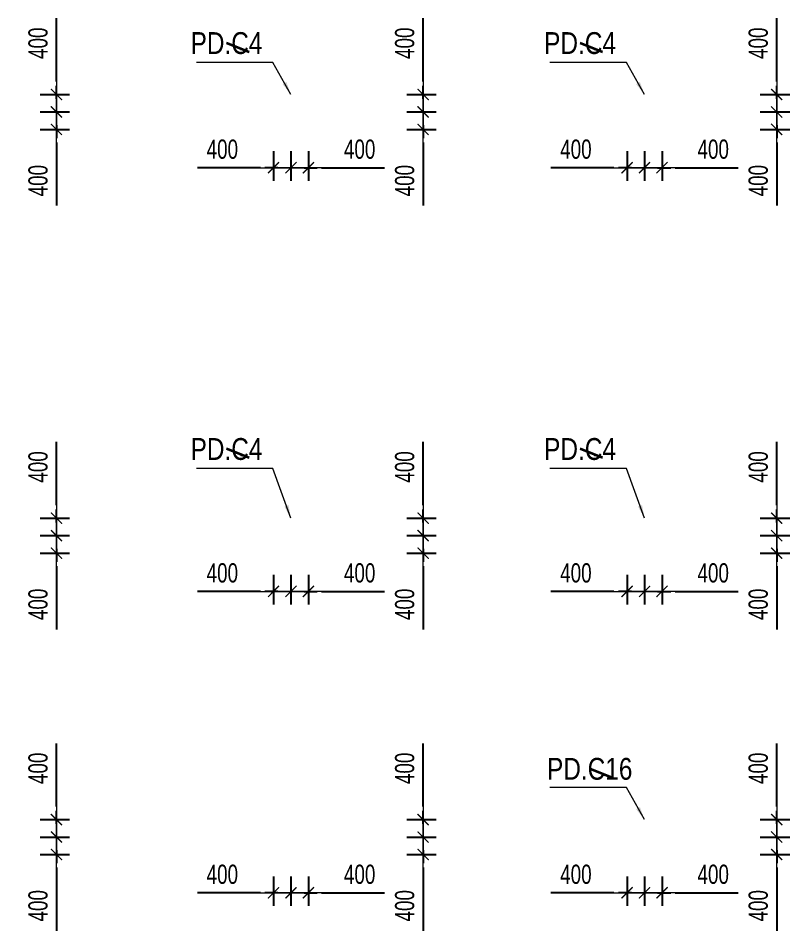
# Model space of a CAD drawing. Header units: millimetres. Extents: x -259680 to 286077, y -1281 to 94455.
# Drawn here: x 116351 to 134027, y 62555 to 83445 of the extents above; entities that cross this region are included whole.
import ezdxf
from ezdxf.enums import TextEntityAlignment as Align

# ---------------------------------------------------------------- set-up
doc = ezdxf.new("R2010")
doc.units = ezdxf.units.MM
doc.layers.get('Defpoints').update_dxf_attribs({"color": 151, "lineweight": 9})
for name, color, linetype, lineweight in [('$0$C1', 20, 'Continuous', 35), ('$1$NDC_S_ANNO', 7, 'Continuous', 20), ('$1$NDC_S_DIM', 1, 'Continuous', 15), ('NDC_S_DIM', 1, 'Continuous', 15)]:
    doc.layers.add(name, color=color, linetype=linetype, lineweight=lineweight)
doc.styles.add('$1$NDC_DIM', font='', dxfattribs={"width": 0.75})
doc.styles.add('$2$ARIAL', font='arial.ttf', dxfattribs={"width": 0.8})
doc.styles.add('NDC_DIM', font='', dxfattribs={"width": 0.75})
doc.styles.get('$1$NDC_DIM').set_extended_font_data('Dotum')
doc.styles.get('NDC_DIM').set_extended_font_data('Dotum')
doc.dimstyles.new('$0$NDC_dim_150', dxfattribs={"dimscale": 150, "dimtxt": 2.2, "dimasz": 1.5, "dimexe": 1.5, "dimexo": 2.5, "dimgap": 1, "dimtad": 1, "dimdec": 0, "dimzin": 0, "dimdsep": 46, "dimtxsty": '$1$NDC_DIM', "dimblk": '$1$DIMMARK', "dimcen": 0.09, "dimdle": 1.2, "dimclrd": 1, "dimclre": 1, "dimclrt": 3, "dimadec": 0, "dimazin": 0, "dimtfac": 1, "dimtdec": 0, "dimtix": 1, "dimtofl": 0, "dimtmove": 0, "dimatfit": 3, "dimfxl": 6, "dimfxlon": 1, "dimtolj": 1, "dimtzin": 0, "dimarcsym": 0})
doc.dimstyles.new('$1$NDC_dim_iso', dxfattribs={"dimtxt": 2.2, "dimasz": 1, "dimexe": 1.5, "dimexo": 2.5, "dimgap": 1, "dimtad": 1, "dimdec": 0, "dimzin": 0, "dimdsep": 46, "dimtxsty": '$1$NDC_DIM', "dimblk": '$1$DIMMARK', "dimcen": 0.09, "dimdle": 1.2, "dimclrd": 1, "dimclre": 1, "dimclrt": 3, "dimadec": 0, "dimazin": 0, "dimtfac": 1, "dimtdec": 0, "dimtix": 1, "dimtofl": 0, "dimtmove": 0, "dimatfit": 3, "dimfxl": 6, "dimfxlon": 1, "dimtolj": 1, "dimtzin": 0, "dimarcsym": 0})
doc.dimstyles.new('NDC_dim_200', dxfattribs={"dimscale": 200, "dimtxt": 2.2, "dimasz": 1.5, "dimexe": 1.5, "dimexo": 2.5, "dimgap": 1, "dimtad": 1, "dimdec": 0, "dimzin": 0, "dimdsep": 46, "dimtxsty": 'NDC_DIM', "dimblk": 'DIMMARK', "dimcen": 0.09, "dimdle": 1.2, "dimclrd": 1, "dimclre": 1, "dimclrt": 3, "dimadec": 0, "dimazin": 0, "dimtfac": 1, "dimtdec": 0, "dimtix": 1, "dimtofl": 0, "dimtmove": 0, "dimatfit": 3, "dimfxl": 6, "dimfxlon": 1, "dimtolj": 1, "dimtzin": 0, "dimarcsym": 0})

# ---------------------------------------------------------------- blocks, each defined once
blk = doc.blocks.new('$1$DIMMARK')
at = {"layer": '$1$NDC_S_DIM', "color": 1}
blk.add_line((-1.5, 0), (1, 0), dxfattribs=at)
at = {"layer": '$1$NDC_S_DIM', "color": 2, "const_width": 0.1}
blk.add_lwpolyline([(-0.424, -0.424), (0.424, 0.424)], dxfattribs=at)
blk = doc.blocks.new('DIMMARK')
at = {"layer": 'NDC_S_DIM', "color": 1}
blk.add_line((-1.5, 0), (1, 0), dxfattribs=at)
at = {"layer": 'NDC_S_DIM', "color": 2, "const_width": 0.1}
blk.add_lwpolyline([(-0.424, -0.424), (0.424, 0.424)], dxfattribs=at)
blk = doc.blocks.new('*D684')
at = {"layer": 'Defpoints', "color": 0, "ltscale": 100, "transparency": 16777216}
for p in [(130700, 80900), (131100, 80900), (131100, 80024)]:
    blk.add_point(p, dxfattribs=at)
at = {"layer": 'NDC_S_DIM', "color": 1, "lineweight": -2, "ltscale": 100, "transparency": 16777216}
for p, q in [((130700, 80400), (130700, 79724)), ((131100, 80400), (131100, 79724)), ((130400, 80024), (130100, 80024)), ((131400, 80024), (132845, 80024))]:
    blk.add_line(p, q, dxfattribs=at)
at = {"layer": 'NDC_S_DIM', "color": 1, "lineweight": -2, "ltscale": 100, "transparency": 16777216, "xscale": 300, "yscale": 300, "zscale": 300}
blk.add_blockref('DIMMARK', (130700, 80024), dxfattribs=at)
at = {"layer": 'NDC_S_DIM', "color": 1, "lineweight": -2, "ltscale": 100, "transparency": 16777216, "xscale": 300, "yscale": 300, "zscale": 300, "rotation": 180}
blk.add_blockref('DIMMARK', (131100, 80024), dxfattribs=at)
at = {"layer": 'NDC_S_DIM', "color": 3, "ltscale": 100, "transparency": 16777216, "insert": (132273, 80445), "char_height": 440, "attachment_point": 5, "style": 'NDC_DIM'}
blk.add_mtext('\\A1;400', dxfattribs=at)
blk = doc.blocks.new('*D685')
at = {"layer": 'Defpoints', "color": 0, "ltscale": 100, "transparency": 16777216}
for p in [(130300, 80900), (130700, 80900), (130700, 80024)]:
    blk.add_point(p, dxfattribs=at)
at = {"layer": 'NDC_S_DIM', "color": 1, "lineweight": -2, "ltscale": 100, "transparency": 16777216}
for p, q in [((130300, 80400), (130300, 79724)), ((130700, 80400), (130700, 79724)), ((130000, 80024), (128555, 80024)), ((131000, 80024), (131300, 80024))]:
    blk.add_line(p, q, dxfattribs=at)
at = {"layer": 'NDC_S_DIM', "color": 1, "lineweight": -2, "ltscale": 100, "transparency": 16777216, "xscale": 300, "yscale": 300, "zscale": 300}
blk.add_blockref('DIMMARK', (130300, 80024), dxfattribs=at)
at = {"layer": 'NDC_S_DIM', "color": 1, "lineweight": -2, "ltscale": 100, "transparency": 16777216, "xscale": 300, "yscale": 300, "zscale": 300, "rotation": 180}
blk.add_blockref('DIMMARK', (130700, 80024), dxfattribs=at)
at = {"layer": 'NDC_S_DIM', "color": 3, "ltscale": 100, "transparency": 16777216, "insert": (129127, 80445), "char_height": 440, "attachment_point": 5, "style": 'NDC_DIM'}
blk.add_mtext('\\A1;400', dxfattribs=at)
blk = doc.blocks.new('*D686')
at = {"layer": 'Defpoints', "color": 0, "ltscale": 100, "transparency": 16777216}
for p in [(132851, 81700), (133727, 81700), (132851, 81300)]:
    blk.add_point(p, dxfattribs=at)
at = {"layer": 'NDC_S_DIM', "color": 1, "lineweight": -2, "ltscale": 100, "transparency": 16777216}
for p, q in [((133727, 82000), (133727, 83445)), ((133351, 81700), (134027, 81700)), ((133351, 81300), (134027, 81300)), ((133727, 81000), (133727, 80700))]:
    blk.add_line(p, q, dxfattribs=at)
at = {"layer": 'NDC_S_DIM', "color": 1, "lineweight": -2, "ltscale": 100, "transparency": 16777216, "xscale": 300, "yscale": 300, "zscale": 300}
for p, rotation in [((133727, 81700), 270), ((133727, 81300), 90)]:
    blk.add_blockref('DIMMARK', p, dxfattribs=dict(at, rotation=rotation))
at = {"layer": 'NDC_S_DIM', "color": 3, "ltscale": 100, "transparency": 16777216, "insert": (133306, 82873), "char_height": 440, "attachment_point": 5, "rotation": 90, "style": 'NDC_DIM'}
blk.add_mtext('\\A1;400', dxfattribs=at)
blk = doc.blocks.new('*D687')
at = {"layer": 'Defpoints', "color": 0, "ltscale": 100, "transparency": 16777216}
for p in [(132851, 81300), (133727, 81300), (132851, 80900)]:
    blk.add_point(p, dxfattribs=at)
at = {"layer": 'NDC_S_DIM', "color": 1, "lineweight": -2, "ltscale": 100, "transparency": 16777216}
for p, q in [((133727, 81600), (133727, 81900)), ((133351, 81300), (134027, 81300)), ((133351, 80900), (134027, 80900)), ((133727, 80600), (133727, 79155))]:
    blk.add_line(p, q, dxfattribs=at)
at = {"layer": 'NDC_S_DIM', "color": 1, "lineweight": -2, "ltscale": 100, "transparency": 16777216, "xscale": 300, "yscale": 300, "zscale": 300}
for p, rotation in [((133727, 81300), 270), ((133727, 80900), 90)]:
    blk.add_blockref('DIMMARK', p, dxfattribs=dict(at, rotation=rotation))
at = {"layer": 'NDC_S_DIM', "color": 3, "ltscale": 100, "transparency": 16777216, "insert": (133306, 79727), "char_height": 440, "attachment_point": 5, "rotation": 90, "style": 'NDC_DIM'}
blk.add_mtext('\\A1;400', dxfattribs=at)
blk = doc.blocks.new('*D688')
at = {"layer": 'Defpoints', "color": 0, "ltscale": 100, "transparency": 16777216}
for p in [(122600, 80900), (123000, 80900), (123000, 80024)]:
    blk.add_point(p, dxfattribs=at)
at = {"layer": 'NDC_S_DIM', "color": 1, "lineweight": -2, "ltscale": 100, "transparency": 16777216}
for p, q in [((122600, 80400), (122600, 79724)), ((123000, 80400), (123000, 79724)), ((122300, 80024), (122000, 80024)), ((123300, 80024), (124745, 80024))]:
    blk.add_line(p, q, dxfattribs=at)
at = {"layer": 'NDC_S_DIM', "color": 1, "lineweight": -2, "ltscale": 100, "transparency": 16777216, "xscale": 300, "yscale": 300, "zscale": 300}
blk.add_blockref('DIMMARK', (122600, 80024), dxfattribs=at)
at = {"layer": 'NDC_S_DIM', "color": 1, "lineweight": -2, "ltscale": 100, "transparency": 16777216, "xscale": 300, "yscale": 300, "zscale": 300, "rotation": 180}
blk.add_blockref('DIMMARK', (123000, 80024), dxfattribs=at)
at = {"layer": 'NDC_S_DIM', "color": 3, "ltscale": 100, "transparency": 16777216, "insert": (124173, 80445), "char_height": 440, "attachment_point": 5, "style": 'NDC_DIM'}
blk.add_mtext('\\A1;400', dxfattribs=at)
blk = doc.blocks.new('*D689')
at = {"layer": 'Defpoints', "color": 0, "ltscale": 100, "transparency": 16777216}
for p in [(122200, 80900), (122600, 80900), (122600, 80024)]:
    blk.add_point(p, dxfattribs=at)
at = {"layer": 'NDC_S_DIM', "color": 1, "lineweight": -2, "ltscale": 100, "transparency": 16777216}
for p, q in [((122200, 80400), (122200, 79724)), ((122600, 80400), (122600, 79724)), ((121900, 80024), (120455, 80024)), ((122900, 80024), (123200, 80024))]:
    blk.add_line(p, q, dxfattribs=at)
at = {"layer": 'NDC_S_DIM', "color": 1, "lineweight": -2, "ltscale": 100, "transparency": 16777216, "xscale": 300, "yscale": 300, "zscale": 300}
blk.add_blockref('DIMMARK', (122200, 80024), dxfattribs=at)
at = {"layer": 'NDC_S_DIM', "color": 1, "lineweight": -2, "ltscale": 100, "transparency": 16777216, "xscale": 300, "yscale": 300, "zscale": 300, "rotation": 180}
blk.add_blockref('DIMMARK', (122600, 80024), dxfattribs=at)
at = {"layer": 'NDC_S_DIM', "color": 3, "ltscale": 100, "transparency": 16777216, "insert": (121027, 80445), "char_height": 440, "attachment_point": 5, "style": 'NDC_DIM'}
blk.add_mtext('\\A1;400', dxfattribs=at)
blk = doc.blocks.new('*D690')
at = {"layer": 'Defpoints', "color": 0, "ltscale": 100, "transparency": 16777216}
for p in [(124751, 81700), (125627, 81700), (124751, 81300)]:
    blk.add_point(p, dxfattribs=at)
at = {"layer": 'NDC_S_DIM', "color": 1, "lineweight": -2, "ltscale": 100, "transparency": 16777216}
for p, q in [((125627, 82000), (125627, 83445)), ((125251, 81700), (125927, 81700)), ((125251, 81300), (125927, 81300)), ((125627, 81000), (125627, 80700))]:
    blk.add_line(p, q, dxfattribs=at)
at = {"layer": 'NDC_S_DIM', "color": 1, "lineweight": -2, "ltscale": 100, "transparency": 16777216, "xscale": 300, "yscale": 300, "zscale": 300}
for p, rotation in [((125627, 81700), 270), ((125627, 81300), 90)]:
    blk.add_blockref('DIMMARK', p, dxfattribs=dict(at, rotation=rotation))
at = {"layer": 'NDC_S_DIM', "color": 3, "ltscale": 100, "transparency": 16777216, "insert": (125206, 82873), "char_height": 440, "attachment_point": 5, "rotation": 90, "style": 'NDC_DIM'}
blk.add_mtext('\\A1;400', dxfattribs=at)
blk = doc.blocks.new('*D691')
at = {"layer": 'Defpoints', "color": 0, "ltscale": 100, "transparency": 16777216}
for p in [(124751, 81300), (125627, 81300), (124751, 80900)]:
    blk.add_point(p, dxfattribs=at)
at = {"layer": 'NDC_S_DIM', "color": 1, "lineweight": -2, "ltscale": 100, "transparency": 16777216}
for p, q in [((125627, 81600), (125627, 81900)), ((125251, 81300), (125927, 81300)), ((125251, 80900), (125927, 80900)), ((125627, 80600), (125627, 79155))]:
    blk.add_line(p, q, dxfattribs=at)
at = {"layer": 'NDC_S_DIM', "color": 1, "lineweight": -2, "ltscale": 100, "transparency": 16777216, "xscale": 300, "yscale": 300, "zscale": 300}
for p, rotation in [((125627, 81300), 270), ((125627, 80900), 90)]:
    blk.add_blockref('DIMMARK', p, dxfattribs=dict(at, rotation=rotation))
at = {"layer": 'NDC_S_DIM', "color": 3, "ltscale": 100, "transparency": 16777216, "insert": (125206, 79727), "char_height": 440, "attachment_point": 5, "rotation": 90, "style": 'NDC_DIM'}
blk.add_mtext('\\A1;400', dxfattribs=at)
blk = doc.blocks.new('*D694')
at = {"layer": 'Defpoints', "color": 0, "ltscale": 100, "transparency": 16777216}
for p in [(116351, 81700), (117227, 81700), (116351, 81300)]:
    blk.add_point(p, dxfattribs=at)
at = {"layer": 'NDC_S_DIM', "color": 1, "lineweight": -2, "ltscale": 100, "transparency": 16777216}
for p, q in [((117227, 82000), (117227, 83445)), ((116851, 81700), (117527, 81700)), ((116851, 81300), (117527, 81300)), ((117227, 81000), (117227, 80700))]:
    blk.add_line(p, q, dxfattribs=at)
at = {"layer": 'NDC_S_DIM', "color": 1, "lineweight": -2, "ltscale": 100, "transparency": 16777216, "xscale": 300, "yscale": 300, "zscale": 300}
for p, rotation in [((117227, 81700), 270), ((117227, 81300), 90)]:
    blk.add_blockref('DIMMARK', p, dxfattribs=dict(at, rotation=rotation))
at = {"layer": 'NDC_S_DIM', "color": 3, "ltscale": 100, "transparency": 16777216, "insert": (116806, 82873), "char_height": 440, "attachment_point": 5, "rotation": 90, "style": 'NDC_DIM'}
blk.add_mtext('\\A1;400', dxfattribs=at)
blk = doc.blocks.new('*D695')
at = {"layer": 'Defpoints', "color": 0, "ltscale": 100, "transparency": 16777216}
for p in [(116351, 81300), (117227, 81300), (116351, 80900)]:
    blk.add_point(p, dxfattribs=at)
at = {"layer": 'NDC_S_DIM', "color": 1, "lineweight": -2, "ltscale": 100, "transparency": 16777216}
for p, q in [((117227, 81600), (117227, 81900)), ((116851, 81300), (117527, 81300)), ((116851, 80900), (117527, 80900)), ((117227, 80600), (117227, 79155))]:
    blk.add_line(p, q, dxfattribs=at)
at = {"layer": 'NDC_S_DIM', "color": 1, "lineweight": -2, "ltscale": 100, "transparency": 16777216, "xscale": 300, "yscale": 300, "zscale": 300}
for p, rotation in [((117227, 81300), 270), ((117227, 80900), 90)]:
    blk.add_blockref('DIMMARK', p, dxfattribs=dict(at, rotation=rotation))
at = {"layer": 'NDC_S_DIM', "color": 3, "ltscale": 100, "transparency": 16777216, "insert": (116806, 79727), "char_height": 440, "attachment_point": 5, "rotation": 90, "style": 'NDC_DIM'}
blk.add_mtext('\\A1;400', dxfattribs=at)
blk = doc.blocks.new('*D710')
at = {"layer": 'Defpoints', "color": 0, "ltscale": 100, "transparency": 16777216}
for p in [(116351, 72000), (117227, 72000), (116351, 71600)]:
    blk.add_point(p, dxfattribs=at)
at = {"layer": 'NDC_S_DIM', "color": 1, "lineweight": -2, "ltscale": 100, "transparency": 16777216}
for p, q in [((117227, 72300), (117227, 73745)), ((116851, 72000), (117527, 72000)), ((116851, 71600), (117527, 71600)), ((117227, 71300), (117227, 71000))]:
    blk.add_line(p, q, dxfattribs=at)
at = {"layer": 'NDC_S_DIM', "color": 1, "lineweight": -2, "ltscale": 100, "transparency": 16777216, "xscale": 300, "yscale": 300, "zscale": 300}
for p, rotation in [((117227, 72000), 270), ((117227, 71600), 90)]:
    blk.add_blockref('DIMMARK', p, dxfattribs=dict(at, rotation=rotation))
at = {"layer": 'NDC_S_DIM', "color": 3, "ltscale": 100, "transparency": 16777216, "insert": (116806, 73173), "char_height": 440, "attachment_point": 5, "rotation": 90, "style": 'NDC_DIM'}
blk.add_mtext('\\A1;400', dxfattribs=at)
blk = doc.blocks.new('*D711')
at = {"layer": 'Defpoints', "color": 0, "ltscale": 100, "transparency": 16777216}
for p in [(116351, 71600), (117227, 71600), (116351, 71200)]:
    blk.add_point(p, dxfattribs=at)
at = {"layer": 'NDC_S_DIM', "color": 1, "lineweight": -2, "ltscale": 100, "transparency": 16777216}
for p, q in [((117227, 71900), (117227, 72200)), ((116851, 71600), (117527, 71600)), ((116851, 71200), (117527, 71200)), ((117227, 70900), (117227, 69455))]:
    blk.add_line(p, q, dxfattribs=at)
at = {"layer": 'NDC_S_DIM', "color": 1, "lineweight": -2, "ltscale": 100, "transparency": 16777216, "xscale": 300, "yscale": 300, "zscale": 300}
for p, rotation in [((117227, 71600), 270), ((117227, 71200), 90)]:
    blk.add_blockref('DIMMARK', p, dxfattribs=dict(at, rotation=rotation))
at = {"layer": 'NDC_S_DIM', "color": 3, "ltscale": 100, "transparency": 16777216, "insert": (116806, 70027), "char_height": 440, "attachment_point": 5, "rotation": 90, "style": 'NDC_DIM'}
blk.add_mtext('\\A1;400', dxfattribs=at)
blk = doc.blocks.new('*D712')
at = {"layer": 'Defpoints', "color": 0, "ltscale": 100, "transparency": 16777216}
for p in [(122600, 71200), (123000, 71200), (123000, 70324)]:
    blk.add_point(p, dxfattribs=at)
at = {"layer": 'NDC_S_DIM', "color": 1, "lineweight": -2, "ltscale": 100, "transparency": 16777216}
for p, q in [((122600, 70700), (122600, 70024)), ((123000, 70700), (123000, 70024)), ((122300, 70324), (122000, 70324)), ((123300, 70324), (124745, 70324))]:
    blk.add_line(p, q, dxfattribs=at)
at = {"layer": 'NDC_S_DIM', "color": 1, "lineweight": -2, "ltscale": 100, "transparency": 16777216, "xscale": 300, "yscale": 300, "zscale": 300}
blk.add_blockref('DIMMARK', (122600, 70324), dxfattribs=at)
at = {"layer": 'NDC_S_DIM', "color": 1, "lineweight": -2, "ltscale": 100, "transparency": 16777216, "xscale": 300, "yscale": 300, "zscale": 300, "rotation": 180}
blk.add_blockref('DIMMARK', (123000, 70324), dxfattribs=at)
at = {"layer": 'NDC_S_DIM', "color": 3, "ltscale": 100, "transparency": 16777216, "insert": (124173, 70745), "char_height": 440, "attachment_point": 5, "style": 'NDC_DIM'}
blk.add_mtext('\\A1;400', dxfattribs=at)
blk = doc.blocks.new('*D713')
at = {"layer": 'Defpoints', "color": 0, "ltscale": 100, "transparency": 16777216}
for p in [(122200, 71200), (122600, 71200), (122600, 70324)]:
    blk.add_point(p, dxfattribs=at)
at = {"layer": 'NDC_S_DIM', "color": 1, "lineweight": -2, "ltscale": 100, "transparency": 16777216}
for p, q in [((122200, 70700), (122200, 70024)), ((122600, 70700), (122600, 70024)), ((121900, 70324), (120455, 70324)), ((122900, 70324), (123200, 70324))]:
    blk.add_line(p, q, dxfattribs=at)
at = {"layer": 'NDC_S_DIM', "color": 1, "lineweight": -2, "ltscale": 100, "transparency": 16777216, "xscale": 300, "yscale": 300, "zscale": 300}
blk.add_blockref('DIMMARK', (122200, 70324), dxfattribs=at)
at = {"layer": 'NDC_S_DIM', "color": 1, "lineweight": -2, "ltscale": 100, "transparency": 16777216, "xscale": 300, "yscale": 300, "zscale": 300, "rotation": 180}
blk.add_blockref('DIMMARK', (122600, 70324), dxfattribs=at)
at = {"layer": 'NDC_S_DIM', "color": 3, "ltscale": 100, "transparency": 16777216, "insert": (121027, 70745), "char_height": 440, "attachment_point": 5, "style": 'NDC_DIM'}
blk.add_mtext('\\A1;400', dxfattribs=at)
blk = doc.blocks.new('*D714')
at = {"layer": 'Defpoints', "color": 0, "ltscale": 100, "transparency": 16777216}
for p in [(124751, 72000), (125627, 72000), (124751, 71600)]:
    blk.add_point(p, dxfattribs=at)
at = {"layer": 'NDC_S_DIM', "color": 1, "lineweight": -2, "ltscale": 100, "transparency": 16777216}
for p, q in [((125627, 72300), (125627, 73745)), ((125251, 72000), (125927, 72000)), ((125251, 71600), (125927, 71600)), ((125627, 71300), (125627, 71000))]:
    blk.add_line(p, q, dxfattribs=at)
at = {"layer": 'NDC_S_DIM', "color": 1, "lineweight": -2, "ltscale": 100, "transparency": 16777216, "xscale": 300, "yscale": 300, "zscale": 300}
for p, rotation in [((125627, 72000), 270), ((125627, 71600), 90)]:
    blk.add_blockref('DIMMARK', p, dxfattribs=dict(at, rotation=rotation))
at = {"layer": 'NDC_S_DIM', "color": 3, "ltscale": 100, "transparency": 16777216, "insert": (125206, 73173), "char_height": 440, "attachment_point": 5, "rotation": 90, "style": 'NDC_DIM'}
blk.add_mtext('\\A1;400', dxfattribs=at)
blk = doc.blocks.new('*D715')
at = {"layer": 'Defpoints', "color": 0, "ltscale": 100, "transparency": 16777216}
for p in [(124751, 71600), (125627, 71600), (124751, 71200)]:
    blk.add_point(p, dxfattribs=at)
at = {"layer": 'NDC_S_DIM', "color": 1, "lineweight": -2, "ltscale": 100, "transparency": 16777216}
for p, q in [((125627, 71900), (125627, 72200)), ((125251, 71600), (125927, 71600)), ((125251, 71200), (125927, 71200)), ((125627, 70900), (125627, 69455))]:
    blk.add_line(p, q, dxfattribs=at)
at = {"layer": 'NDC_S_DIM', "color": 1, "lineweight": -2, "ltscale": 100, "transparency": 16777216, "xscale": 300, "yscale": 300, "zscale": 300}
for p, rotation in [((125627, 71600), 270), ((125627, 71200), 90)]:
    blk.add_blockref('DIMMARK', p, dxfattribs=dict(at, rotation=rotation))
at = {"layer": 'NDC_S_DIM', "color": 3, "ltscale": 100, "transparency": 16777216, "insert": (125206, 70027), "char_height": 440, "attachment_point": 5, "rotation": 90, "style": 'NDC_DIM'}
blk.add_mtext('\\A1;400', dxfattribs=at)
blk = doc.blocks.new('*D716')
at = {"layer": 'Defpoints', "color": 0, "ltscale": 100, "transparency": 16777216}
for p in [(130700, 71200), (131100, 71200), (131100, 70324)]:
    blk.add_point(p, dxfattribs=at)
at = {"layer": 'NDC_S_DIM', "color": 1, "lineweight": -2, "ltscale": 100, "transparency": 16777216}
for p, q in [((130700, 70700), (130700, 70024)), ((131100, 70700), (131100, 70024)), ((130400, 70324), (130100, 70324)), ((131400, 70324), (132845, 70324))]:
    blk.add_line(p, q, dxfattribs=at)
at = {"layer": 'NDC_S_DIM', "color": 1, "lineweight": -2, "ltscale": 100, "transparency": 16777216, "xscale": 300, "yscale": 300, "zscale": 300}
blk.add_blockref('DIMMARK', (130700, 70324), dxfattribs=at)
at = {"layer": 'NDC_S_DIM', "color": 1, "lineweight": -2, "ltscale": 100, "transparency": 16777216, "xscale": 300, "yscale": 300, "zscale": 300, "rotation": 180}
blk.add_blockref('DIMMARK', (131100, 70324), dxfattribs=at)
at = {"layer": 'NDC_S_DIM', "color": 3, "ltscale": 100, "transparency": 16777216, "insert": (132273, 70745), "char_height": 440, "attachment_point": 5, "style": 'NDC_DIM'}
blk.add_mtext('\\A1;400', dxfattribs=at)
blk = doc.blocks.new('*D717')
at = {"layer": 'Defpoints', "color": 0, "ltscale": 100, "transparency": 16777216}
for p in [(130300, 71200), (130700, 71200), (130700, 70324)]:
    blk.add_point(p, dxfattribs=at)
at = {"layer": 'NDC_S_DIM', "color": 1, "lineweight": -2, "ltscale": 100, "transparency": 16777216}
for p, q in [((130300, 70700), (130300, 70024)), ((130700, 70700), (130700, 70024)), ((130000, 70324), (128555, 70324)), ((131000, 70324), (131300, 70324))]:
    blk.add_line(p, q, dxfattribs=at)
at = {"layer": 'NDC_S_DIM', "color": 1, "lineweight": -2, "ltscale": 100, "transparency": 16777216, "xscale": 300, "yscale": 300, "zscale": 300}
blk.add_blockref('DIMMARK', (130300, 70324), dxfattribs=at)
at = {"layer": 'NDC_S_DIM', "color": 1, "lineweight": -2, "ltscale": 100, "transparency": 16777216, "xscale": 300, "yscale": 300, "zscale": 300, "rotation": 180}
blk.add_blockref('DIMMARK', (130700, 70324), dxfattribs=at)
at = {"layer": 'NDC_S_DIM', "color": 3, "ltscale": 100, "transparency": 16777216, "insert": (129127, 70745), "char_height": 440, "attachment_point": 5, "style": 'NDC_DIM'}
blk.add_mtext('\\A1;400', dxfattribs=at)
blk = doc.blocks.new('*D718')
at = {"layer": 'Defpoints', "color": 0, "ltscale": 100, "transparency": 16777216}
for p in [(132851, 72000), (133727, 72000), (132851, 71600)]:
    blk.add_point(p, dxfattribs=at)
at = {"layer": 'NDC_S_DIM', "color": 1, "lineweight": -2, "ltscale": 100, "transparency": 16777216}
for p, q in [((133727, 72300), (133727, 73745)), ((133351, 72000), (134027, 72000)), ((133351, 71600), (134027, 71600)), ((133727, 71300), (133727, 71000))]:
    blk.add_line(p, q, dxfattribs=at)
at = {"layer": 'NDC_S_DIM', "color": 1, "lineweight": -2, "ltscale": 100, "transparency": 16777216, "xscale": 300, "yscale": 300, "zscale": 300}
for p, rotation in [((133727, 72000), 270), ((133727, 71600), 90)]:
    blk.add_blockref('DIMMARK', p, dxfattribs=dict(at, rotation=rotation))
at = {"layer": 'NDC_S_DIM', "color": 3, "ltscale": 100, "transparency": 16777216, "insert": (133306, 73173), "char_height": 440, "attachment_point": 5, "rotation": 90, "style": 'NDC_DIM'}
blk.add_mtext('\\A1;400', dxfattribs=at)
blk = doc.blocks.new('*D719')
at = {"layer": 'Defpoints', "color": 0, "ltscale": 100, "transparency": 16777216}
for p in [(132851, 71600), (133727, 71600), (132851, 71200)]:
    blk.add_point(p, dxfattribs=at)
at = {"layer": 'NDC_S_DIM', "color": 1, "lineweight": -2, "ltscale": 100, "transparency": 16777216}
for p, q in [((133727, 71900), (133727, 72200)), ((133351, 71600), (134027, 71600)), ((133351, 71200), (134027, 71200)), ((133727, 70900), (133727, 69455))]:
    blk.add_line(p, q, dxfattribs=at)
at = {"layer": 'NDC_S_DIM', "color": 1, "lineweight": -2, "ltscale": 100, "transparency": 16777216, "xscale": 300, "yscale": 300, "zscale": 300}
for p, rotation in [((133727, 71600), 270), ((133727, 71200), 90)]:
    blk.add_blockref('DIMMARK', p, dxfattribs=dict(at, rotation=rotation))
at = {"layer": 'NDC_S_DIM', "color": 3, "ltscale": 100, "transparency": 16777216, "insert": (133306, 70027), "char_height": 440, "attachment_point": 5, "rotation": 90, "style": 'NDC_DIM'}
blk.add_mtext('\\A1;400', dxfattribs=at)
blk = doc.blocks.new('*D1058')
at = {"layer": 'Defpoints', "color": 0, "ltscale": 100, "transparency": 16777216}
for p in [(116351, 65100), (117227, 65100), (116351, 64700)]:
    blk.add_point(p, dxfattribs=at)
at = {"layer": 'NDC_S_DIM', "color": 1, "lineweight": -2, "ltscale": 100, "transparency": 16777216}
for p, q in [((117227, 65400), (117227, 66845)), ((116851, 65100), (117527, 65100)), ((116851, 64700), (117527, 64700)), ((117227, 64400), (117227, 64100))]:
    blk.add_line(p, q, dxfattribs=at)
at = {"layer": 'NDC_S_DIM', "color": 1, "lineweight": -2, "ltscale": 100, "transparency": 16777216, "xscale": 300, "yscale": 300, "zscale": 300}
for p, rotation in [((117227, 65100), 270), ((117227, 64700), 90)]:
    blk.add_blockref('DIMMARK', p, dxfattribs=dict(at, rotation=rotation))
at = {"layer": 'NDC_S_DIM', "color": 3, "ltscale": 100, "transparency": 16777216, "insert": (116806, 66273), "char_height": 440, "attachment_point": 5, "rotation": 90, "style": 'NDC_DIM'}
blk.add_mtext('\\A1;400', dxfattribs=at)
blk = doc.blocks.new('*D1059')
at = {"layer": 'Defpoints', "color": 0, "ltscale": 100, "transparency": 16777216}
for p in [(116351, 64700), (117227, 64700), (116351, 64300)]:
    blk.add_point(p, dxfattribs=at)
at = {"layer": 'NDC_S_DIM', "color": 1, "lineweight": -2, "ltscale": 100, "transparency": 16777216}
for p, q in [((117227, 65000), (117227, 65300)), ((116851, 64700), (117527, 64700)), ((116851, 64300), (117527, 64300)), ((117227, 64000), (117227, 62555))]:
    blk.add_line(p, q, dxfattribs=at)
at = {"layer": 'NDC_S_DIM', "color": 1, "lineweight": -2, "ltscale": 100, "transparency": 16777216, "xscale": 300, "yscale": 300, "zscale": 300}
for p, rotation in [((117227, 64700), 270), ((117227, 64300), 90)]:
    blk.add_blockref('DIMMARK', p, dxfattribs=dict(at, rotation=rotation))
at = {"layer": 'NDC_S_DIM', "color": 3, "ltscale": 100, "transparency": 16777216, "insert": (116806, 63127), "char_height": 440, "attachment_point": 5, "rotation": 90, "style": 'NDC_DIM'}
blk.add_mtext('\\A1;400', dxfattribs=at)
blk = doc.blocks.new('*D1060')
at = {"layer": 'Defpoints', "color": 0, "ltscale": 100, "transparency": 16777216}
for p in [(122600, 64300), (123000, 64300), (123000, 63424)]:
    blk.add_point(p, dxfattribs=at)
at = {"layer": 'NDC_S_DIM', "color": 1, "lineweight": -2, "ltscale": 100, "transparency": 16777216}
for p, q in [((122600, 63800), (122600, 63124)), ((123000, 63800), (123000, 63124)), ((122300, 63424), (122000, 63424)), ((123300, 63424), (124745, 63424))]:
    blk.add_line(p, q, dxfattribs=at)
at = {"layer": 'NDC_S_DIM', "color": 1, "lineweight": -2, "ltscale": 100, "transparency": 16777216, "xscale": 300, "yscale": 300, "zscale": 300}
blk.add_blockref('DIMMARK', (122600, 63424), dxfattribs=at)
at = {"layer": 'NDC_S_DIM', "color": 1, "lineweight": -2, "ltscale": 100, "transparency": 16777216, "xscale": 300, "yscale": 300, "zscale": 300, "rotation": 180}
blk.add_blockref('DIMMARK', (123000, 63424), dxfattribs=at)
at = {"layer": 'NDC_S_DIM', "color": 3, "ltscale": 100, "transparency": 16777216, "insert": (124173, 63845), "char_height": 440, "attachment_point": 5, "style": 'NDC_DIM'}
blk.add_mtext('\\A1;400', dxfattribs=at)
blk = doc.blocks.new('*D1061')
at = {"layer": 'Defpoints', "color": 0, "ltscale": 100, "transparency": 16777216}
for p in [(122200, 64300), (122600, 64300), (122600, 63424)]:
    blk.add_point(p, dxfattribs=at)
at = {"layer": 'NDC_S_DIM', "color": 1, "lineweight": -2, "ltscale": 100, "transparency": 16777216}
for p, q in [((122200, 63800), (122200, 63124)), ((122600, 63800), (122600, 63124)), ((121900, 63424), (120455, 63424)), ((122900, 63424), (123200, 63424))]:
    blk.add_line(p, q, dxfattribs=at)
at = {"layer": 'NDC_S_DIM', "color": 1, "lineweight": -2, "ltscale": 100, "transparency": 16777216, "xscale": 300, "yscale": 300, "zscale": 300}
blk.add_blockref('DIMMARK', (122200, 63424), dxfattribs=at)
at = {"layer": 'NDC_S_DIM', "color": 1, "lineweight": -2, "ltscale": 100, "transparency": 16777216, "xscale": 300, "yscale": 300, "zscale": 300, "rotation": 180}
blk.add_blockref('DIMMARK', (122600, 63424), dxfattribs=at)
at = {"layer": 'NDC_S_DIM', "color": 3, "ltscale": 100, "transparency": 16777216, "insert": (121027, 63845), "char_height": 440, "attachment_point": 5, "style": 'NDC_DIM'}
blk.add_mtext('\\A1;400', dxfattribs=at)
blk = doc.blocks.new('*D1062')
at = {"layer": 'Defpoints', "color": 0, "ltscale": 100, "transparency": 16777216}
for p in [(124751, 65100), (125627, 65100), (124751, 64700)]:
    blk.add_point(p, dxfattribs=at)
at = {"layer": 'NDC_S_DIM', "color": 1, "lineweight": -2, "ltscale": 100, "transparency": 16777216}
for p, q in [((125627, 65400), (125627, 66845)), ((125251, 65100), (125927, 65100)), ((125251, 64700), (125927, 64700)), ((125627, 64400), (125627, 64100))]:
    blk.add_line(p, q, dxfattribs=at)
at = {"layer": 'NDC_S_DIM', "color": 1, "lineweight": -2, "ltscale": 100, "transparency": 16777216, "xscale": 300, "yscale": 300, "zscale": 300}
for p, rotation in [((125627, 65100), 270), ((125627, 64700), 90)]:
    blk.add_blockref('DIMMARK', p, dxfattribs=dict(at, rotation=rotation))
at = {"layer": 'NDC_S_DIM', "color": 3, "ltscale": 100, "transparency": 16777216, "insert": (125206, 66273), "char_height": 440, "attachment_point": 5, "rotation": 90, "style": 'NDC_DIM'}
blk.add_mtext('\\A1;400', dxfattribs=at)
blk = doc.blocks.new('*D1063')
at = {"layer": 'Defpoints', "color": 0, "ltscale": 100, "transparency": 16777216}
for p in [(124751, 64700), (125627, 64700), (124751, 64300)]:
    blk.add_point(p, dxfattribs=at)
at = {"layer": 'NDC_S_DIM', "color": 1, "lineweight": -2, "ltscale": 100, "transparency": 16777216}
for p, q in [((125627, 65000), (125627, 65300)), ((125251, 64700), (125927, 64700)), ((125251, 64300), (125927, 64300)), ((125627, 64000), (125627, 62555))]:
    blk.add_line(p, q, dxfattribs=at)
at = {"layer": 'NDC_S_DIM', "color": 1, "lineweight": -2, "ltscale": 100, "transparency": 16777216, "xscale": 300, "yscale": 300, "zscale": 300}
for p, rotation in [((125627, 64700), 270), ((125627, 64300), 90)]:
    blk.add_blockref('DIMMARK', p, dxfattribs=dict(at, rotation=rotation))
at = {"layer": 'NDC_S_DIM', "color": 3, "ltscale": 100, "transparency": 16777216, "insert": (125206, 63127), "char_height": 440, "attachment_point": 5, "rotation": 90, "style": 'NDC_DIM'}
blk.add_mtext('\\A1;400', dxfattribs=at)
blk = doc.blocks.new('*D1064')
at = {"layer": 'Defpoints', "color": 0, "ltscale": 100, "transparency": 16777216}
for p in [(130700, 64300), (131100, 64300), (131100, 63424)]:
    blk.add_point(p, dxfattribs=at)
at = {"layer": 'NDC_S_DIM', "color": 1, "lineweight": -2, "ltscale": 100, "transparency": 16777216}
for p, q in [((130700, 63800), (130700, 63124)), ((131100, 63800), (131100, 63124)), ((130400, 63424), (130100, 63424)), ((131400, 63424), (132845, 63424))]:
    blk.add_line(p, q, dxfattribs=at)
at = {"layer": 'NDC_S_DIM', "color": 1, "lineweight": -2, "ltscale": 100, "transparency": 16777216, "xscale": 300, "yscale": 300, "zscale": 300}
blk.add_blockref('DIMMARK', (130700, 63424), dxfattribs=at)
at = {"layer": 'NDC_S_DIM', "color": 1, "lineweight": -2, "ltscale": 100, "transparency": 16777216, "xscale": 300, "yscale": 300, "zscale": 300, "rotation": 180}
blk.add_blockref('DIMMARK', (131100, 63424), dxfattribs=at)
at = {"layer": 'NDC_S_DIM', "color": 3, "ltscale": 100, "transparency": 16777216, "insert": (132273, 63845), "char_height": 440, "attachment_point": 5, "style": 'NDC_DIM'}
blk.add_mtext('\\A1;400', dxfattribs=at)
blk = doc.blocks.new('*D1065')
at = {"layer": 'Defpoints', "color": 0, "ltscale": 100, "transparency": 16777216}
for p in [(130300, 64300), (130700, 64300), (130700, 63424)]:
    blk.add_point(p, dxfattribs=at)
at = {"layer": 'NDC_S_DIM', "color": 1, "lineweight": -2, "ltscale": 100, "transparency": 16777216}
for p, q in [((130300, 63800), (130300, 63124)), ((130700, 63800), (130700, 63124)), ((130000, 63424), (128555, 63424)), ((131000, 63424), (131300, 63424))]:
    blk.add_line(p, q, dxfattribs=at)
at = {"layer": 'NDC_S_DIM', "color": 1, "lineweight": -2, "ltscale": 100, "transparency": 16777216, "xscale": 300, "yscale": 300, "zscale": 300}
blk.add_blockref('DIMMARK', (130300, 63424), dxfattribs=at)
at = {"layer": 'NDC_S_DIM', "color": 1, "lineweight": -2, "ltscale": 100, "transparency": 16777216, "xscale": 300, "yscale": 300, "zscale": 300, "rotation": 180}
blk.add_blockref('DIMMARK', (130700, 63424), dxfattribs=at)
at = {"layer": 'NDC_S_DIM', "color": 3, "ltscale": 100, "transparency": 16777216, "insert": (129127, 63845), "char_height": 440, "attachment_point": 5, "style": 'NDC_DIM'}
blk.add_mtext('\\A1;400', dxfattribs=at)
blk = doc.blocks.new('*D1066')
at = {"layer": 'Defpoints', "color": 0, "ltscale": 100, "transparency": 16777216}
for p in [(132851, 65100), (133727, 65100), (132851, 64700)]:
    blk.add_point(p, dxfattribs=at)
at = {"layer": 'NDC_S_DIM', "color": 1, "lineweight": -2, "ltscale": 100, "transparency": 16777216}
for p, q in [((133727, 65400), (133727, 66845)), ((133351, 65100), (134027, 65100)), ((133351, 64700), (134027, 64700)), ((133727, 64400), (133727, 64100))]:
    blk.add_line(p, q, dxfattribs=at)
at = {"layer": 'NDC_S_DIM', "color": 1, "lineweight": -2, "ltscale": 100, "transparency": 16777216, "xscale": 300, "yscale": 300, "zscale": 300}
for p, rotation in [((133727, 65100), 270), ((133727, 64700), 90)]:
    blk.add_blockref('DIMMARK', p, dxfattribs=dict(at, rotation=rotation))
at = {"layer": 'NDC_S_DIM', "color": 3, "ltscale": 100, "transparency": 16777216, "insert": (133306, 66273), "char_height": 440, "attachment_point": 5, "rotation": 90, "style": 'NDC_DIM'}
blk.add_mtext('\\A1;400', dxfattribs=at)
blk = doc.blocks.new('*D1067')
at = {"layer": 'Defpoints', "color": 0, "ltscale": 100, "transparency": 16777216}
for p in [(132851, 64700), (133727, 64700), (132851, 64300)]:
    blk.add_point(p, dxfattribs=at)
at = {"layer": 'NDC_S_DIM', "color": 1, "lineweight": -2, "ltscale": 100, "transparency": 16777216}
for p, q in [((133727, 65000), (133727, 65300)), ((133351, 64700), (134027, 64700)), ((133351, 64300), (134027, 64300)), ((133727, 64000), (133727, 62555))]:
    blk.add_line(p, q, dxfattribs=at)
at = {"layer": 'NDC_S_DIM', "color": 1, "lineweight": -2, "ltscale": 100, "transparency": 16777216, "xscale": 300, "yscale": 300, "zscale": 300}
for p, rotation in [((133727, 64700), 270), ((133727, 64300), 90)]:
    blk.add_blockref('DIMMARK', p, dxfattribs=dict(at, rotation=rotation))
at = {"layer": 'NDC_S_DIM', "color": 3, "ltscale": 100, "transparency": 16777216, "insert": (133306, 63127), "char_height": 440, "attachment_point": 5, "rotation": 90, "style": 'NDC_DIM'}
blk.add_mtext('\\A1;400', dxfattribs=at)
blk = doc.blocks.new('*U220')
at = {"layer": '$1$NDC_S_ANNO', "ltscale": 0.8, "style": '$2$ARIAL', "width": 0.8}
blk.add_attdef('TEN', text='', height=2.5, dxfattribs=at).set_placement((-2.58, 1.03), align=Align.MIDDLE_CENTER)
at = {"layer": '$1$NDC_S_ANNO', "ltscale": 0.8, "style": '$2$ARIAL', "width": 0.8, "flags": 1}
blk.add_attdef('CHU_THICH', text='', height=2.5, dxfattribs=at).set_placement((0, 0), align=Align.MIDDLE_CENTER)
at = {"layer": 'Defpoints'}
blk.add_leader([(0, 0), (-2.58, 1.03)], dimstyle='$1$NDC_dim_iso', override={"dimgap": 0.625, "dimtad": 0}, dxfattribs=at)
blk = doc.blocks.new('$0$co t check')
at = {"layer": '$0$C1', "xscale": 200, "yscale": 200, "zscale": 200}
for p, values in [((119598, 82671), {'TEN': 'PD.C4'}), ((127698, 82671), {'TEN': 'PD.C4'}), ((119598, 73378), {'TEN': 'PD.C4'}), ((127698, 73378), {'TEN': 'PD.C4'}), ((127919, 66056), {'TEN': 'PD.C16'})]:
    blk.add_blockref('*U220', p, dxfattribs=at).add_auto_attribs(values)
at = {"layer": '$0$C1'}
for points in [[(120559, 81700), (120142, 82432), (118393, 82432)], [(128659, 81700), (128242, 82432), (126493, 82432)], [(120559, 72000), (120142, 73139), (118393, 73139)], [(128659, 72000), (128242, 73139), (126493, 73139)], [(128659, 65100), (128242, 65832), (126493, 65832)]]:
    blk.add_leader(points, dimstyle='$0$NDC_dim_150', override={"dimasz": 2, "dimgap": 1, "dimtad": 0}, dxfattribs=at)

msp = doc.modelspace()

# ---------------------------------------------------------------- block references
at = {"layer": '$1$NDC_S_DIM'}
msp.add_blockref('$0$co t check', (2040.6, 0), dxfattribs=at)

# ---------------------------------------------------------------- dimensions: what is measured, and where the dimension line sits
at = {"layer": 'NDC_S_DIM', "ltscale": 100}
for base, p1, p2, picture, middle in [((117226.7, 81700), (116351.2, 81300), (116351.2, 81700), '*D694', (117226.7, 82872.5)), ((125626.7, 81700), (124751.2, 81300), (124751.2, 81700), '*D690', (125626.7, 82872.5)), ((133726.7, 81700), (132851.2, 81300), (132851.2, 81700), '*D686', (133726.7, 82872.5)), ((117226.7, 81300), (116351.2, 80900), (116351.2, 81300), '*D695', (117226.7, 79727.5)), ((125626.7, 81300), (124751.2, 80900), (124751.2, 81300), '*D691', (125626.7, 79727.5)), ((133726.7, 81300), (132851.2, 80900), (132851.2, 81300), '*D687', (133726.7, 79727.5)), ((117226.7, 72000), (116351.2, 71600), (116351.2, 72000), '*D710', (117226.7, 73172.5)), ((125626.7, 72000), (124751.2, 71600), (124751.2, 72000), '*D714', (125626.7, 73172.5)), ((133726.7, 72000), (132851.2, 71600), (132851.2, 72000), '*D718', (133726.7, 73172.5)), ((117226.7, 71600), (116351.2, 71200), (116351.2, 71600), '*D711', (117226.7, 70027.5)), ((125626.7, 71600), (124751.2, 71200), (124751.2, 71600), '*D715', (125626.7, 70027.5)), ((133726.7, 71600), (132851.2, 71200), (132851.2, 71600), '*D719', (133726.7, 70027.5)), ((117226.7, 65100), (116351.2, 64700), (116351.2, 65100), '*D1058', (117226.7, 66272.5)), ((125626.7, 65100), (124751.2, 64700), (124751.2, 65100), '*D1062', (125626.7, 66272.5)), ((133726.7, 65100), (132851.2, 64700), (132851.2, 65100), '*D1066', (133726.7, 66272.5)), ((117226.7, 64700), (116351.2, 64300), (116351.2, 64700), '*D1059', (117226.7, 63127.5)), ((125626.7, 64700), (124751.2, 64300), (124751.2, 64700), '*D1063', (125626.7, 63127.5)), ((133726.7, 64700), (132851.2, 64300), (132851.2, 64700), '*D1067', (133726.7, 63127.5))]:
    dim = msp.add_linear_dim(base=base, p1=p1, p2=p2, angle=90, dimstyle='NDC_dim_200', dxfattribs=at)
    dim.commit()
    dim.dimension.update_dxf_attribs({"geometry": picture, "text_midpoint": middle, "dimtype": 160})
for base, p1, p2, picture, middle in [((122600, 80024.4), (122200, 80900), (122600, 80900), '*D689', (121027.5, 80024.4)), ((123000, 80024.4), (122600, 80900), (123000, 80900), '*D688', (124172.5, 80024.4)), ((130700, 80024.4), (130300, 80900), (130700, 80900), '*D685', (129127.5, 80024.4)), ((131100, 80024.4), (130700, 80900), (131100, 80900), '*D684', (132272.5, 80024.4)), ((122600, 70324.4), (122200, 71200), (122600, 71200), '*D713', (121027.5, 70324.4)), ((123000, 70324.4), (122600, 71200), (123000, 71200), '*D712', (124172.5, 70324.4)), ((130700, 70324.4), (130300, 71200), (130700, 71200), '*D717', (129127.5, 70324.4)), ((131100, 70324.4), (130700, 71200), (131100, 71200), '*D716', (132272.5, 70324.4)), ((122600, 63424.4), (122200, 64300), (122600, 64300), '*D1061', (121027.5, 63424.4)), ((123000, 63424.4), (122600, 64300), (123000, 64300), '*D1060', (124172.5, 63424.4)), ((130700, 63424.4), (130300, 64300), (130700, 64300), '*D1065', (129127.5, 63424.4)), ((131100, 63424.4), (130700, 64300), (131100, 64300), '*D1064', (132272.5, 63424.4))]:
    dim = msp.add_linear_dim(base=base, p1=p1, p2=p2, dimstyle='NDC_dim_200', dxfattribs=at)
    dim.commit()
    dim.dimension.update_dxf_attribs({"geometry": picture, "text_midpoint": middle, "dimtype": 160})

doc.saveas('drawing.dxf')
